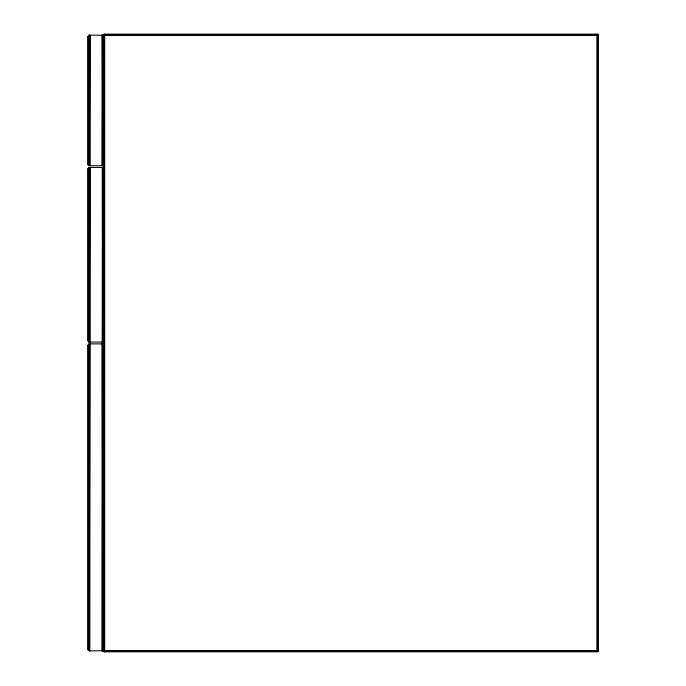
<?xml version="1.0" encoding="UTF-8"?>
<svg xmlns="http://www.w3.org/2000/svg" width="686" height="686" viewBox="0 0 686 686"><rect width="100%" height="100%" fill="white"/><g stroke="black" fill="none" stroke-linecap="round" stroke-linejoin="round"><path stroke-width="1.03" d="M102.814 650.285C104.829 647.773 103.715 651.091 102.214 650.817L89.849 650.817L89.866 343.883L102.231 343.883C103.723 343.626 104.821 346.927 102.814 344.415M103.98 36.787L103.415 35.646L102.214 35.183L102.214 165.72C105.044 162.222 104.092 165.763 102.214 165.72L89.849 165.72L89.866 35.183L102.231 35.183C103.723 34.926 104.821 38.227 102.814 35.715M103.98 651.7L103.989 34.309L597.9 34.3L597.9 651.7L103.98 651.7L103.98 34.3L104.684 35.003L597.189 35.003L597.892 34.309L597.892 651.691L597.189 650.997L104.684 650.997L103.989 651.691L103.98 34.3M88.1 164.108L88.871 165.412L89.866 165.72L89.866 35.183L88.674 35.638L88.1 36.787L88.1 164.108C87.722 165.18 90.372 165.986 89.334 165.643L89.334 35.26L89.849 35.183L89.334 165.643M102.814 341.585C104.829 339.073 103.715 342.391 102.214 342.117L89.334 342.04L89.866 167.478L102.231 167.478C103.723 167.221 104.821 170.522 102.814 168.019L103.98 169.245M89.266 341.585L88.1 340.513L88.494 341.465L89.849 342.117L89.866 167.478L88.674 167.941L88.1 169.09L88.1 340.513L88.666 341.654L89.866 342.117L89.866 167.478L88.142 168.833M89.334 650.74L89.866 343.883L88.674 344.338L88.1 345.487L88.1 649.213C87.722 650.285 90.372 651.083 89.334 650.74L89.334 343.96L89.849 343.883L88.142 345.23M102.488 165.695L102.231 35.183L102.746 35.26L102.746 165.643L102.231 165.72L102.746 35.26M102.488 342.1L102.214 167.478L102.746 167.564L102.214 342.117L103.938 340.77M102.488 650.8L102.214 343.883L102.746 343.96L102.214 650.817L103.415 650.354L103.98 649.213M89.592 35.2L88.1 36.787L89.266 35.715M103.938 164.366L102.214 165.72M104.684 34.309L103.98 35.183L104.684 34.309L104.684 651.7L103.98 650.817L104.684 651.691M597.703 651.383L597.189 651.691L597.189 34.3L597.703 34.617M88.1 169.245L89.274 168.07L88.1 169.09M88.1 345.487L89.266 344.415M89.592 167.504L89.334 342.04M104.058 34.377L597.823 34.377L597.763 651.571L104.109 651.571M597.695 34.497L104.178 34.497L104.178 651.503M597.523 34.677L104.358 34.677L104.358 651.323M104.572 34.892L597.309 34.892L597.309 651.108L104.572 651.108M104.263 651.417L597.617 651.417L597.617 34.583M89.609 342.1L88.485 341.465L88.485 168.139M89.866 650.817C89.506 651.554 86.505 647.764 89.266 650.285M102.488 167.504L103.98 169.09M102.746 343.96L102.231 343.883L102.214 650.817L102.746 650.74L102.746 343.96L103.98 345.487M88.485 35.835L88.485 165.06L89.094 165.54L89.094 35.355M89.094 341.945L88.485 341.465L89.094 341.945L89.094 167.658M88.485 344.535L88.485 650.165L89.094 650.645L89.094 344.055M88.485 165.06L89.094 165.54M88.485 650.165L89.094 650.645M597.42 34.78L597.42 651.22L104.461 651.22L104.461 34.78M103.74 36.049L103.74 164.846M103.74 168.353L103.74 341.251M103.74 344.749L103.74 649.951M103.595 35.835L103.595 165.06M103.595 168.139L103.595 341.465L102.231 342.117L102.746 342.04L102.746 167.564M103.595 344.535L103.595 650.165M103.415 35.646L103.415 165.257M103.415 167.95L103.415 341.654M103.415 344.346L103.415 650.354M103.209 35.483L103.209 165.412M103.209 167.787L103.209 341.817M103.209 344.183L103.209 650.517M102.986 35.355L102.986 165.54M102.986 167.658L102.986 341.945M102.986 344.055L102.986 650.645M88.871 35.483L88.871 165.412M88.871 167.787L88.871 341.817M88.871 344.183L88.871 650.517M88.666 35.646L88.666 165.257M88.666 167.95L88.666 341.654M88.666 344.346L88.666 650.354M88.34 36.049L88.34 164.846M88.34 168.353L88.34 341.251M88.34 344.749L88.34 649.951M88.228 36.281L88.228 164.614M88.228 168.584L88.228 341.019M88.228 344.981L88.228 649.719"/></g></svg>
